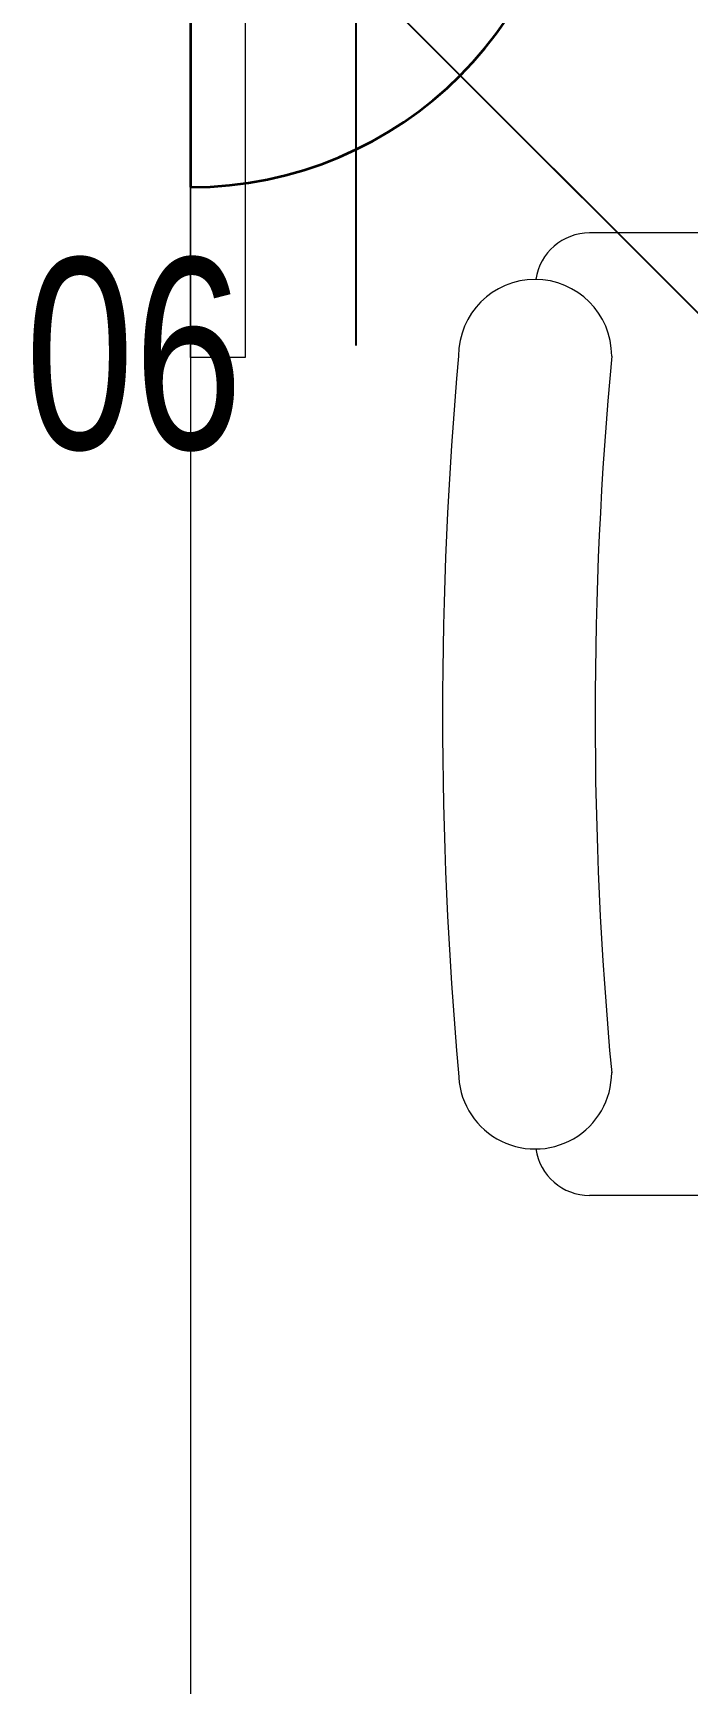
# Model space of a CAD drawing. Header units: inches. Extents: x -12418 to 57169, y -29325 to 19878.
# Drawn here: x 23877 to 24178, y -12826 to -12069 of the extents above; entities that cross this region are included whole.
import ezdxf
from ezdxf.enums import TextEntityAlignment as Align

# ---------------------------------------------------------------- set-up
doc = ezdxf.new("R2010")
doc.units = ezdxf.units.IN
doc.header["$LTSCALE"] = 25
doc.header["$MEASUREMENT"] = 0
doc.linetypes.add('DASHDOT', pattern=[25.4, 12.7, -6.35, 0, -6.35])
doc.linetypes.add('HIDDEN', pattern=[9.525, 6.35, -3.175])
doc.layers.get('0').update_dxf_attribs({"color": 8})
doc.layers.get('Defpoints').update_dxf_attribs({"color": 8})
for name, color, linetype, lineweight in [('00-Ground Floor$0$72_EGR_EQP_TAG', 142, 'Continuous', 5), ('00-Ground Floor$0$LOADING', 253, 'Continuous', 5), ('00-Ground Floor$0$Walls', 251, 'Continuous', 5), ('E-LITE-CLNG-CNDT', 6, 'DASHDOT', 35), ('E-LITE-EXIT-NUMB', 6, 'Continuous', 25), ('E-POWR-FLOR-CNDT', 6, 'HIDDEN', 25), ('E-POWR-WALL @ 100', 4, 'Continuous', 35)]:
    doc.layers.add(name, color=color, linetype=linetype, lineweight=lineweight)
doc.styles.add('00-Ground Floor$0$X3G_ENTITY_257CFD', font='swisscl.ttf', dxfattribs={"height": 200})
doc.styles.add('DC_Simplex', font='SIMPLEX.shx', dxfattribs={"width": 0.7})

# ---------------------------------------------------------------- blocks, each defined once
blk = doc.blocks.new('00-Ground Floor$0$GF21018-P')
at = {"color": 0}
for p, q in [((-0.2207, 0.47563), (-0.2207, 0.0675)), ((0.22049, 0.47563), (0.22049, 0.0675))]:
    blk.add_line(p, q, dxfattribs=at)
for centre, radius, start, end in [((-0.16429, 0.0425), 0.03511, 90, 270), ((0, 1.84674), 1.77674, 264.69456, 275.30527), ((0.16409, 0.0425), 0.03511, 270, 90), ((-0.1957, 0.0675), 0.025, 180, 261.47208), ((0.19549, 0.0675), 0.025, 278.52792, 360), ((0, 1.83136), 1.83136, 264.85322, 275.14698)]:
    blk.add_arc(centre, radius, start, end, dxfattribs=at)
blk = doc.blocks.new('00-Ground Floor')
at = {"layer": '00-Ground Floor$0$LOADING', "elevation": 0}
blk.add_lwpolyline([(23949.51, -11712.14), (23974.51, -11712.14), (23974.51, -12218.14), (23949.51, -12218.14), (23949.51, -11712.14)], dxfattribs=at)
at = {"layer": '00-Ground Floor$0$Walls'}
blk.add_line((23949.51, -10057.43, 0), (23949.51, -13467.43, 0), dxfattribs=at)
at = {"layer": '00-Ground Floor$0$LOADING', "extrusion": (-7.77426e-06, 2.24021e-05, 1), "xscale": 1000, "yscale": 1000, "zscale": 1000, "rotation": 269.9985892449481}
blk.add_blockref('00-Ground Floor$0$GF21018-P', (24065.06, -12381.79, -0.48), dxfattribs=at)
at = {"layer": '00-Ground Floor$0$72_EGR_EQP_TAG', "insert": (23923.62, -12172.65, 0), "char_height": 87.473, "attachment_point": 2, "style": '00-Ground Floor$0$X3G_ENTITY_257CFD'}
blk.add_mtext('06', dxfattribs=at)
blk = doc.blocks.new('*U41')
blk.add_line((-1.75, 0), (-3.25, 0))
blk.add_lwpolyline([(0, 1.75, 1), (0, -1.75)], format="xyb", close=True)
at = {"layer": 'Defpoints'}
for p, q in [((-2.4749, 2.4749), (0, 0)), ((-0.7582, -2.4749), (-0.7582, 2.4749)), ((-2.4749, -2.4749), (0, 0))]:
    blk.add_line(p, q, dxfattribs=at)
at = {"layer": 'E-LITE-EXIT-NUMB', "style": 'DC_Simplex', "width": 0.7, "flags": 8}
blk.add_attdef('TYPE', text='', height=2, rotation=360, dxfattribs=at).set_placement((-2.682, 5.2383), align=Align.RIGHT)
blk.add_attdef('CIRCUIT', (2.682, 5.2383), '', height=2, rotation=360, dxfattribs=at)

msp = doc.modelspace()

# ---------------------------------------------------------------- linework, layer by layer
at = {"layer": 'E-POWR-FLOR-CNDT', "elevation": 0}
msp.add_lwpolyline([(24073.25, -12088.88), (24196.99, -12212.62), (24517.95, -12212.62, -0.414214), (24592.95, -12287.62), (24592.95, -13219.94), (24716.7, -13343.68)], format="xyb", dxfattribs=at)

# ---------------------------------------------------------------- block references
at = {"layer": 'E-LITE-CLNG-CNDT'}
msp.add_blockref('00-Ground Floor', (0, 0), dxfattribs=at)
at = {"layer": 'E-POWR-WALL @ 100', "xscale": 100, "yscale": 100, "zscale": 100, "rotation": 180}
msp.add_blockref('*U41', (23949.51, -11965.14, 0), dxfattribs=at)

doc.saveas('drawing.dxf')
